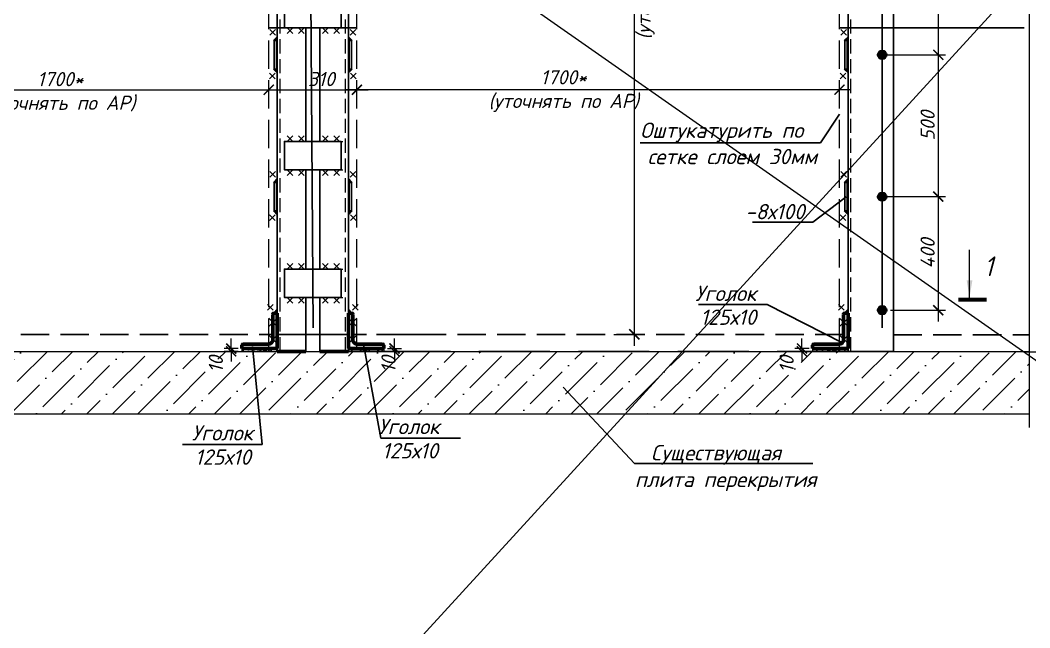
# Model space of a CAD drawing. Header units: millimetres. Extents: x 749182 to 2267578, y 70462 to 311449.
# Drawn here: x 2179313 to 2182869, y 155371 to 157512 of the extents above; entities that cross this region are included whole.
import ezdxf

# ---------------------------------------------------------------- set-up
doc = ezdxf.new("R2010")
doc.units = ezdxf.units.MM
for name, pattern in [('GOST2.303 4', [7, 5, -2, 0]), ('ГОСТ 2.303 4', [7, 5, -2, 0]), ('осеваяX2', [4, 2.5, -0.5, 0.5, -0.5])]:
    doc.linetypes.add(name, pattern=pattern)
doc.layers.get('Defpoints').update_dxf_attribs({"color": 255})
for name, color, linetype, lineweight in [('1Стены', 252, 'Continuous', 25), ('монолит', 176, 'Continuous', 50), ('Оси', 165, 'осеваяX2', 13), ('Размер', 7, 'Continuous', 13), ('Размеры КР', 164, 'Continuous', 9), ('сварка', 156, 'Continuous', 9), ('штрих', 8, 'Continuous', 5), ('штриховка кирпич', 42, 'Continuous', 5)]:
    doc.layers.add(name, color=color, linetype=linetype, lineweight=lineweight)
doc.layers.add('CS_UNPLOTTED', color=254, linetype='Continuous', plot=False)
doc.layers.add('металл', color=124, linetype='Continuous')
doc.layers.add('Текст', color=7, linetype='Continuous')
doc.styles.add('GOST 2.304_new', font='isocpeur.ttf', dxfattribs={"width": 0.9, "oblique": 15})
doc.styles.add('М2', font='isocpeui.ttf')
doc.dimstyles.new('SPDS', dxfattribs={"dimscale": 25, "dimtxt": 2.5, "dimasz": 1.77, "dimexe": 1.25, "dimexo": 0.625, "dimtad": 1, "dimdec": 0, "dimrnd": 0.001, "dimtxsty": 'GOST 2.304_new', "dimblk": 'ARCHTICK', "dimcen": 2.5, "dimdle": 2, "dimclrt": 256, "dimazin": 2, "dimtfac": 0.75, "dimtdec": 0, "dimtmove": 1, "dimatfit": 3, "dimfxl": 0, "dimtolj": 1, "dimlwd": 9, "dimlwe": 9, "dimarcsym": 0})
doc.dimstyles.new('SPDS 1_20', dxfattribs={"dimscale": 20, "dimtxt": 2.5, "dimasz": 1.77, "dimexe": 1.25, "dimexo": 0.625, "dimtad": 1, "dimdec": 0, "dimrnd": 0.001, "dimtxsty": 'М2', "dimblk": 'ARCHTICK', "dimcen": 2.5, "dimdle": 2, "dimclrt": 256, "dimadec": 0, "dimazin": 2, "dimtfac": 0.75, "dimtdec": 0, "dimtmove": 1, "dimatfit": 3, "dimfxl": 0, "dimtolj": 1, "dimlwd": 9, "dimlwe": 9, "dimarcsym": 0})

# ---------------------------------------------------------------- blocks, each defined once
blk = doc.blocks.new('свар')
at = {"layer": 'сварка', "color": 0, "linetype": 'Continuous', "ltscale": 10}
for p, q in [((10, 10), (-10, -10)), ((-10, 10), (10, -10))]:
    blk.add_line(p, q, dxfattribs=at)
blk = doc.blocks.new('_ArchTick')
at = {"color": 0, "linetype": 'ByBlock', "const_width": 0.15}
blk.add_lwpolyline([(-0.5, -0.5), (0.5, 0.5)], dxfattribs=at)
blk = doc.blocks.new('*D1074')
at = {"color": 0, "lineweight": 9, "ltscale": 20, "transparency": 16777216}
for p, q in [((2180055.8, 156355.3), (2180055.8, 156390.7)), ((2180080.7, 156355.3), (2180030.8, 156355.3)), ((2180080.7, 156345.3), (2180030.8, 156345.3)), ((2180055.8, 156355.3), (2180055.8, 156345.3)), ((2180055.8, 156345.3), (2180055.8, 156309.9))]:
    blk.add_line(p, q, dxfattribs=at)
at = {"layer": 'Defpoints', "color": 0, "lineweight": 20, "ltscale": 20, "transparency": 16777216}
for p in [(2180055.8, 156345.3), (2180093.2, 156355.3), (2180093.2, 156345.3)]:
    blk.add_point(p, dxfattribs=at)
at = {"color": 0, "lineweight": 9, "ltscale": 20, "transparency": 16777216, "xscale": 35.4, "yscale": 35.4, "zscale": 35.4}
for p, rotation in [((2180055.8, 156355.3), 270), ((2180055.8, 156345.3), 90)]:
    blk.add_blockref('_ArchTick', p, dxfattribs=dict(at, rotation=rotation))
at = {"ltscale": 20, "transparency": 16777216, "insert": (2180001.9, 156299.6), "char_height": 50, "attachment_point": 5, "rotation": 90, "style": 'М2'}
blk.add_mtext('\\A1;10', dxfattribs=at)
blk = doc.blocks.new('*D1255')
at = {"color": 0, "lineweight": 9, "ltscale": 20, "transparency": 16777216}
for p, q in [((2178488.3, 157232), (2178488.3, 157292.3)), ((2180188.2, 157216.2), (2180188.2, 157292.3)), ((2178448.3, 157267.3), (2180228.2, 157267.3))]:
    blk.add_line(p, q, dxfattribs=at)
at = {"layer": 'Defpoints', "color": 0, "lineweight": 20, "ltscale": 20, "transparency": 16777216}
for p in [(2180188.2, 157267.3), (2178488.3, 157219.5), (2180188.2, 157203.7)]:
    blk.add_point(p, dxfattribs=at)
at = {"color": 0, "lineweight": 9, "ltscale": 20, "transparency": 16777216, "xscale": 35.4, "yscale": 35.4, "zscale": 35.4, "rotation": 180}
blk.add_blockref('_ArchTick', (2178488.3, 157267.3), dxfattribs=at)
at = {"color": 0, "lineweight": 9, "ltscale": 20, "transparency": 16777216, "xscale": 35.4, "yscale": 35.4, "zscale": 35.4}
blk.add_blockref('_ArchTick', (2180188.2, 157267.3), dxfattribs=at)
at = {"ltscale": 20, "transparency": 16777216, "insert": (2179453.7, 157256.1), "char_height": 50, "width": 743.323, "attachment_point": 5, "style": 'М2'}
blk.add_mtext('\\A1;1700*\\P(уточнять по АР)', dxfattribs=at)
blk = doc.blocks.new('м16')
at = {"layer": 'металл', "lineweight": 30, "ltscale": 20}
for p, q in [((-11, 6.4), (0, 12.7)), ((-11, -6.4), (-11, 6.4)), ((0, 12.7), (11, 6.4)), ((11, 6.4), (11, -6.4)), ((0, -12.7), (-11, -6.4)), ((11, -6.4), (0, -12.7))]:
    blk.add_line(p, q, dxfattribs=at)
blk.add_circle((0, 0), 15, dxfattribs=at)
for radius, start, end in [(10.4, 0, 180), (10.4, 180, 0), (6.92, 0, 180), (6.92, 180, 0)]:
    blk.add_arc((0, 0), radius, start, end, dxfattribs=at)
at = {"layer": 'металл', "linetype": 'Continuous', "lineweight": 25, "ltscale": 20}
blk.add_arc((0, 0), 8, 255, 165, dxfattribs=at)
at = {"layer": 'Оси', "ltscale": 20}
for p, q in [((17, 0), (-17.3, 0)), ((0, 17.3), (0, -17.3))]:
    blk.add_line(p, q, dxfattribs=at)
blk = doc.blocks.new('*D1245')
at = {"color": 0, "lineweight": 9, "ltscale": 20, "transparency": 16777216}
for p, q in [((2182546.4, 157930.3), (2182546.4, 157350.3)), ((2182351.1, 157890.3), (2182571.4, 157890.3)), ((2182351.1, 157390.3), (2182571.4, 157390.3))]:
    blk.add_line(p, q, dxfattribs=at)
at = {"layer": 'Defpoints', "color": 0, "lineweight": 20, "ltscale": 20, "transparency": 16777216}
for p in [(2182338.6, 157890.3), (2182338.6, 157390.3), (2182546.4, 157390.3)]:
    blk.add_point(p, dxfattribs=at)
at = {"color": 0, "lineweight": 9, "ltscale": 20, "transparency": 16777216, "xscale": 35.4, "yscale": 35.4, "zscale": 35.4}
for p, rotation in [((2182546.4, 157890.3), 90), ((2182546.4, 157390.3), 270)]:
    blk.add_blockref('_ArchTick', p, dxfattribs=dict(at, rotation=rotation))
at = {"ltscale": 20, "transparency": 16777216, "insert": (2182508.9, 157640.3), "char_height": 50, "attachment_point": 5, "rotation": 90, "style": 'М2'}
blk.add_mtext('\\A1;500', dxfattribs=at)
blk = doc.blocks.new('*D1246')
at = {"color": 0, "lineweight": 9, "ltscale": 20, "transparency": 16777216}
for p, q in [((2182546.4, 157430.3), (2182546.4, 156850.5)), ((2182351.1, 157390.3), (2182571.4, 157390.3)), ((2182351.1, 156890.5), (2182571.4, 156890.5))]:
    blk.add_line(p, q, dxfattribs=at)
at = {"layer": 'Defpoints', "color": 0, "lineweight": 20, "ltscale": 20, "transparency": 16777216}
for p in [(2182338.6, 157390.3), (2182338.6, 156890.5), (2182546.4, 156890.5)]:
    blk.add_point(p, dxfattribs=at)
at = {"color": 0, "lineweight": 9, "ltscale": 20, "transparency": 16777216, "xscale": 35.4, "yscale": 35.4, "zscale": 35.4}
for p, rotation in [((2182546.4, 157390.3), 90), ((2182546.4, 156890.5), 270)]:
    blk.add_blockref('_ArchTick', p, dxfattribs=dict(at, rotation=rotation))
at = {"ltscale": 20, "transparency": 16777216, "insert": (2182508.9, 157140.4), "char_height": 50, "attachment_point": 5, "rotation": 90, "style": 'М2'}
blk.add_mtext('\\A1;500', dxfattribs=at)
blk = doc.blocks.new('*D1248')
at = {"color": 0, "lineweight": 9, "ltscale": 20, "transparency": 16777216}
for p, q in [((2182066.2, 156355.3), (2182066.2, 156390.7)), ((2182091.1, 156355.3), (2182041.2, 156355.3)), ((2182091.1, 156345.3), (2182041.2, 156345.3)), ((2182066.2, 156355.3), (2182066.2, 156345.3)), ((2182066.2, 156345.3), (2182066.2, 156309.9))]:
    blk.add_line(p, q, dxfattribs=at)
at = {"layer": 'Defpoints', "color": 0, "lineweight": 20, "ltscale": 20, "transparency": 16777216}
for p in [(2182066.2, 156345.3), (2182103.6, 156355.3), (2182103.6, 156345.3)]:
    blk.add_point(p, dxfattribs=at)
at = {"color": 0, "lineweight": 9, "ltscale": 20, "transparency": 16777216, "xscale": 35.4, "yscale": 35.4, "zscale": 35.4}
for p, rotation in [((2182066.2, 156355.3), 270), ((2182066.2, 156345.3), 90)]:
    blk.add_blockref('_ArchTick', p, dxfattribs=dict(at, rotation=rotation))
at = {"ltscale": 20, "transparency": 16777216, "insert": (2182012.3, 156299.6), "char_height": 50, "attachment_point": 5, "rotation": 90, "style": 'М2'}
blk.add_mtext('\\A1;10', dxfattribs=at)
blk = doc.blocks.new('*D1249')
at = {"color": 0, "lineweight": 9, "ltscale": 20, "transparency": 16777216}
for p, q in [((2182546.4, 156930.5), (2182546.4, 156450.3)), ((2182473.8, 156890.5), (2182571.4, 156890.5)), ((2182378.4, 156490.3), (2182571.4, 156490.3))]:
    blk.add_line(p, q, dxfattribs=at)
at = {"layer": 'Defpoints', "color": 0, "lineweight": 20, "ltscale": 20, "transparency": 16777216}
for p in [(2182461.3, 156890.5), (2182365.9, 156490.3), (2182546.4, 156490.3)]:
    blk.add_point(p, dxfattribs=at)
at = {"color": 0, "lineweight": 9, "ltscale": 20, "transparency": 16777216, "xscale": 35.4, "yscale": 35.4, "zscale": 35.4}
for p, rotation in [((2182546.4, 156890.5), 90), ((2182546.4, 156490.3), 270)]:
    blk.add_blockref('_ArchTick', p, dxfattribs=dict(at, rotation=rotation))
at = {"ltscale": 20, "transparency": 16777216, "insert": (2182508.9, 156690.4), "char_height": 50, "attachment_point": 5, "rotation": 90, "style": 'М2'}
blk.add_mtext('\\A1;400', dxfattribs=at)
blk = doc.blocks.new('*D1250')
at = {"color": 0, "lineweight": 9, "ltscale": 20, "transparency": 16777216}
for p, q in [((2180631, 156355.3), (2180631, 156390.7)), ((2180606.1, 156355.3), (2180656, 156355.3)), ((2180606.1, 156345.3), (2180656, 156345.3)), ((2180631, 156355.3), (2180631, 156345.3)), ((2180631, 156345.3), (2180631, 156309.9))]:
    blk.add_line(p, q, dxfattribs=at)
at = {"layer": 'Defpoints', "color": 0, "lineweight": 20, "ltscale": 20, "transparency": 16777216}
for p in [(2180593.6, 156355.3), (2180593.6, 156345.3), (2180631, 156345.3)]:
    blk.add_point(p, dxfattribs=at)
at = {"color": 0, "lineweight": 9, "ltscale": 20, "transparency": 16777216, "xscale": 35.4, "yscale": 35.4, "zscale": 35.4}
for p, rotation in [((2180631, 156355.3), 270), ((2180631, 156345.3), 90)]:
    blk.add_blockref('_ArchTick', p, dxfattribs=dict(at, rotation=rotation))
at = {"ltscale": 20, "transparency": 16777216, "insert": (2180609.9, 156299.6), "char_height": 50, "attachment_point": 5, "rotation": 90, "style": 'М2'}
blk.add_mtext('\\A1;10', dxfattribs=at)
blk = doc.blocks.new('*D1253')
at = {"color": 0, "lineweight": 9, "ltscale": 20, "transparency": 16777216}
for p, q in [((2180498.6, 157221.9), (2180498.6, 157292.3)), ((2182198.6, 157222.7), (2182198.6, 157292.3)), ((2182238.6, 157267.3), (2180458.6, 157267.3))]:
    blk.add_line(p, q, dxfattribs=at)
at = {"layer": 'Defpoints', "color": 0, "lineweight": 20, "ltscale": 20, "transparency": 16777216}
for p in [(2180498.6, 157267.3), (2180498.6, 157209.4), (2182198.6, 157210.2)]:
    blk.add_point(p, dxfattribs=at)
at = {"color": 0, "lineweight": 9, "ltscale": 20, "transparency": 16777216, "xscale": 35.4, "yscale": 35.4, "zscale": 35.4, "rotation": 180}
blk.add_blockref('_ArchTick', (2180498.6, 157267.3), dxfattribs=at)
at = {"color": 0, "lineweight": 9, "ltscale": 20, "transparency": 16777216, "xscale": 35.4, "yscale": 35.4, "zscale": 35.4}
blk.add_blockref('_ArchTick', (2182198.6, 157267.3), dxfattribs=at)
at = {"ltscale": 20, "transparency": 16777216, "insert": (2181226.8, 157262.7), "char_height": 50, "width": 620.047, "attachment_point": 5, "style": 'М2'}
blk.add_mtext('\\A1;1700*\\P(уточнять по АР)', dxfattribs=at)
blk = doc.blocks.new('*D1254')
at = {"layer": 'Defpoints', "color": 0, "lineweight": 20, "ltscale": 20, "transparency": 16777216}
for p in [(2181322, 158705.3), (2181475.9, 158705.3), (2181390.8, 156405.3)]:
    blk.add_point(p, dxfattribs=at)
at = {"layer": 'Размер', "color": 0, "lineweight": 9, "ltscale": 20, "transparency": 16777216}
for p, q in [((2181475.9, 156365.3), (2181475.9, 158745.3)), ((2181334.5, 158705.3), (2181500.9, 158705.3)), ((2181403.3, 156405.3), (2181500.9, 156405.3))]:
    blk.add_line(p, q, dxfattribs=at)
at = {"layer": 'Размер', "color": 0, "lineweight": 9, "ltscale": 20, "transparency": 16777216, "xscale": 35.4, "yscale": 35.4, "zscale": 35.4}
for p, rotation in [((2181475.9, 158705.3), 90), ((2181475.9, 156405.3), 270)]:
    blk.add_blockref('_ArchTick', p, dxfattribs=dict(at, rotation=rotation))
at = {"layer": 'Размер', "ltscale": 20, "transparency": 16777216, "insert": (2181473.5, 157708.9), "char_height": 50, "width": 670.583, "attachment_point": 5, "rotation": 90, "style": 'М2'}
blk.add_mtext('\\A1;{\\C1;2200 }\\P(уточнять по АР)', dxfattribs=at)
blk = doc.blocks.new('*D1259')
at = {"color": 0, "lineweight": 9, "ltscale": 20, "transparency": 16777216}
for p, q in [((2180188.2, 157236.7), (2180188.2, 157292.3)), ((2180498.6, 157221.9), (2180498.6, 157292.3)), ((2180148.2, 157267.3), (2180538.6, 157267.3))]:
    blk.add_line(p, q, dxfattribs=at)
at = {"layer": 'Defpoints', "color": 0, "lineweight": 20, "ltscale": 20, "transparency": 16777216}
for p in [(2180498.6, 157267.3), (2180188.2, 157224.2), (2180498.6, 157209.4)]:
    blk.add_point(p, dxfattribs=at)
at = {"color": 0, "lineweight": 9, "ltscale": 20, "transparency": 16777216, "xscale": 35.4, "yscale": 35.4, "zscale": 35.4, "rotation": 180}
blk.add_blockref('_ArchTick', (2180188.2, 157267.3), dxfattribs=at)
at = {"color": 0, "lineweight": 9, "ltscale": 20, "transparency": 16777216, "xscale": 35.4, "yscale": 35.4, "zscale": 35.4}
blk.add_blockref('_ArchTick', (2180498.6, 157267.3), dxfattribs=at)
at = {"ltscale": 20, "transparency": 16777216, "insert": (2180373.4, 157304.8), "char_height": 50, "attachment_point": 5, "style": 'М2'}
blk.add_mtext('\\A1;310', dxfattribs=at)
blk = doc.blocks.new('*U806')
at = {"color": 0, "linetype": 'Continuous', "lineweight": -2, "ltscale": 100}
for p, q in [((0, 0), (-8.07, 0.45)), ((-4.99, 0.28), (-7.1, -1.61)), ((-6.99, 0.39), (-5.1, -1.72)), ((-1, 0.06), (-3.11, -1.83)), ((-3, 0.17), (-1.11, -1.94))]:
    blk.add_line(p, q, dxfattribs=at)

msp = doc.modelspace()

# ---------------------------------------------------------------- hatches: boundary and pattern name
at = {"layer": 'Размер', "ltscale": 20}
h = msp.add_hatch(dxfattribs=at)
h.set_pattern_fill('AR-SAND', color=256, scale=0.3)
h.set_pattern_definition([(37.5, (1403740.154, 509107.535), (-0.48000939, 14.68239712), [0, -11.5824, 0, -12.954, 0, -12.3825]), (7.5, (1403740.154, 509107.535), (13.4856985, 21.504753), [0, -6.2484, 0, -10.4394, 0, -4.0005]), (327.5, (1403730.781, 509107.535), (23.7297711, 0.04311554), [0, -3.81, 0, -13.716, 0, -17.907]), (317.5, (1403730.781, 509107.535), (22.90669357, 6.6878797), [0, -1.905, 0, -8.9916, 0, -10.287])])
h.paths.add_polyline_path([(2180093.1843, 156355.2816), (2180188.1843, 156355.2816), (2180188.1843, 156345.2816), (2180093.1843, 156345.2816)])
h.paths.add_polyline_path([(2180188.1843, 156355.2816), (2180218.1843, 156355.2816), (2180218.1843, 156345.2816), (2180188.1843, 156345.2816)])
h = msp.add_hatch(dxfattribs=at)
h.set_pattern_fill('AR-SAND', color=256, scale=0.3)
h.set_pattern_definition([(37.5, (1403640.617, 509107.535), (-0.48000939, 14.68239712), [0, -11.5824, 0, -12.954, 0, -12.3825]), (7.5, (1403640.617, 509107.535), (13.4856985, 21.504753), [0, -6.2484, 0, -10.4394, 0, -4.0005]), (327.5, (1403631.244, 509107.535), (23.7297711, 0.04311554), [0, -3.81, 0, -13.716, 0, -17.907]), (317.5, (1403631.244, 509107.535), (22.90669357, 6.6878797), [0, -1.905, 0, -8.9916, 0, -10.287])])
h.paths.add_polyline_path([(2180593.6279, 156355.2816), (2180498.6279, 156355.2816), (2180498.6279, 156345.2816), (2180593.6279, 156345.2816)])
h.paths.add_polyline_path([(2180498.6279, 156355.2816), (2180468.6279, 156355.2816), (2180468.6279, 156345.2816), (2180498.6279, 156345.2816)])
h = msp.add_hatch(dxfattribs=at)
h.set_pattern_fill('AR-SAND', color=256, scale=0.3)
h.set_pattern_definition([(37.5, (1404540.617, 509107.535), (-0.48000939, 14.68239712), [0, -11.5824, 0, -12.954, 0, -12.3825]), (7.5, (1404540.617, 509107.535), (13.4856985, 21.504753), [0, -6.2484, 0, -10.4394, 0, -4.0005]), (327.5, (1404531.244, 509107.535), (23.7297711, 0.04311554), [0, -3.81, 0, -13.716, 0, -17.907]), (317.5, (1404531.244, 509107.535), (22.90669357, 6.6878797), [0, -1.905, 0, -8.9916, 0, -10.287])])
h.paths.add_polyline_path([(2182103.6575, 156355.2816), (2182198.6575, 156355.2816), (2182198.6575, 156345.2816), (2182103.6575, 156345.2816)])
h.paths.add_polyline_path([(2182198.6575, 156355.2816), (2182228.6575, 156355.2816), (2182228.6575, 156345.2816), (2182198.6575, 156345.2816)])
at = {"layer": 'сварка', "linetype": 'Continuous', "ltscale": 5}
for points in [[(2180218.1744, 157440.3794), (2180218.1744, 157454.0228), (2180204.531, 157440.3794)], [(2180218.1744, 157440.3794), (2180218.1744, 157454.0228), (2180204.531, 157440.3794)], [(2180468.6378, 157440.3794), (2180468.6378, 157454.0228), (2180482.2812, 157440.3794)], [(2180468.6378, 157440.3794), (2180468.6378, 157454.0228), (2180482.2812, 157440.3794)], [(2182228.6476, 157440.3794), (2182228.6476, 157454.0228), (2182215.0042, 157440.3794)], [(2180218.1744, 157340.1838), (2180218.1744, 157326.5404), (2180204.531, 157340.1838)], [(2180468.6378, 157340.1838), (2180468.6378, 157326.5404), (2180482.2812, 157340.1838)], [(2182228.6476, 157340.1838), (2182228.6476, 157326.5404), (2182215.0042, 157340.1838)], [(2180218.1744, 156940.3794), (2180218.1744, 156954.0228), (2180204.531, 156940.3794)], [(2180468.6378, 156940.3794), (2180468.6378, 156954.0228), (2180482.2812, 156940.3794)], [(2182228.6476, 156940.3794), (2182228.6476, 156954.0228), (2182215.0042, 156940.3794)], [(2180218.1744, 156840.1838), (2180218.1744, 156826.5404), (2180204.531, 156840.1838)], [(2180468.6378, 156840.1838), (2180468.6378, 156826.5404), (2180482.2812, 156840.1838)], [(2182228.6476, 156840.1838), (2182228.6476, 156826.5404), (2182215.0042, 156840.1838)], [(2180218.1744, 156480.2816), (2180218.1744, 156493.925), (2180204.531, 156480.2816)], [(2180468.6378, 156480.2816), (2180468.6378, 156493.925), (2180482.2812, 156480.2816)], [(2182228.6476, 156480.2816), (2182228.6476, 156493.925), (2182215.0042, 156480.2816)]]:
    msp.add_hatch(color=0, dxfattribs=at).paths.add_polyline_path(points, flags=0)
at = {"layer": 'штрих', "ltscale": 15}
h = msp.add_hatch(dxfattribs=at)
h.set_pattern_fill('ANSI36', color=256, scale=20)
h.set_pattern_definition([(45, (-39664661.56, -1362333.524), (33.67596045, 123.47852166), [158.75, -31.75, 0, -31.75])])
h.paths.add_polyline_path([(2177610.7501, 156345.2816), (2177610.7501, 156125.2816), (2182867.0737, 156125.2816), (2182867.0737, 156345.2816)])

# ---------------------------------------------------------------- linework, layer by layer
at = {"ltscale": 100}
for p, q in [((2182131.7436, 157080.1824), (2182198.6476, 157180.6979)), ((2182131.7436, 157080.1824), (2181496.4016, 157080.1824)), ((2182104.128, 156800.1614), (2182221.6186, 156890.2817)), ((2182104.128, 156800.1614), (2181891.7127, 156800.1614)), ((2181701.3549, 156510.6545), (2181943.5975, 156510.6545)), ((2181943.5975, 156510.6545), (2182208.5471, 156375.3821)), ((2180164.63, 156017.62), (2180131.469, 156362.7423)), ((2180582.9342, 156039.921), (2180523.4874, 156364.3921)), ((2181476.6609, 155950.3249), (2181225.4966, 156219.7376)), ((2179883.7494, 156017.62), (2180164.63, 156017.62)), ((2180863.8149, 156039.921), (2180582.9342, 156039.921)), ((2182104.1649, 155950.3249), (2181476.6609, 155950.3249))]:
    msp.add_line(p, q, dxfattribs=at)
at = {"layer": '1Стены', "color": 0, "linetype": 'ГОСТ 2.303 4', "lineweight": 13, "ltscale": 10}
for p, q in [((2180228.1744, 156345.2816), (2180228.1744, 158735.2816)), ((2180458.6378, 156345.2816), (2180458.6378, 158735.2816)), ((2182238.6476, 156345.2816), (2182238.6476, 158735.2816))]:
    msp.add_line(p, q, dxfattribs=at)
at = {"layer": '1Стены', "color": 0, "linetype": 'ГОСТ 2.303 4', "lineweight": 13, "ltscale": 20}
for p, q in [((2180188.1744, 156361.2816), (2180188.1744, 158705.2816)), ((2180498.6378, 156361.2816), (2180498.6378, 158705.2816)), ((2180498.6378, 156361.2816), (2180498.6378, 158705.2816)), ((2182198.6476, 156361.2816), (2182198.6476, 158705.2816))]:
    msp.add_line(p, q, dxfattribs=at)
at = {"layer": '1Стены', "color": 0, "linetype": 'GOST2.303 4', "ltscale": 20}
for p, q in [((2178474.3378, 156403.2765), (2180202.1744, 156405.2816)), ((2182212.6476, 156405.2816), (2180484.6378, 156405.2816)), ((2182388.6476, 156403.2765), (2182867.0737, 156403.2765))]:
    msp.add_line(p, q, dxfattribs=at)
at = {"layer": '1Стены', "color": 0, "linetype": 'GOST2.303 4', "ltscale": 50}
for p, q in [((2180218.1744, 156405.2816), (2180738.6912, 156405.2816)), ((2183189.8266, 156403.2765), (2182851.3394, 156403.2765))]:
    msp.add_line(p, q, dxfattribs=at)
at = {"layer": '1Стены', "color": 0, "linetype": 'ГОСТ 2.303 4', "lineweight": 13, "ltscale": 50}
for p, q in [((2178458.3378, 156343.2765), (2180218.1646, 156345.2816)), ((2182228.6476, 156345.2816), (2180468.6476, 156345.2816))]:
    msp.add_line(p, q, dxfattribs=at)
at = {"layer": 'CS_UNPLOTTED', "ltscale": 20}
for p, q in [((2180325.6032, 159253.4206), (2180344.8119, 156428.5452)), ((2182348.6476, 159253.4206), (2182348.6476, 156428.5452))]:
    msp.add_line(p, q, dxfattribs=at)
at = {"layer": 'CS_UNPLOTTED', "ltscale": 100}
for p, q in [((2180188.1744, 157485.2816), (2180498.6378, 157485.2816)), ((2180498.6378, 157485.2816), (2180188.1744, 157485.2816)), ((2182848.7011, 157485.2816), (2182198.6476, 157485.2816))]:
    msp.add_line(p, q, dxfattribs=at)
at = {"layer": 'металл', "color": 0, "ltscale": 20}
for p, q in [((2180218.1744, 156345.2816), (2180218.1744, 158735.2816)), ((2180468.6378, 156345.2816), (2180468.6378, 158735.2816)), ((2182228.6476, 156345.2816), (2182228.6476, 158735.2816)), ((2182388.6476, 156345.2816), (2182388.6476, 158735.2834)), ((2180318.6378, 157085.2816), (2180318.6378, 157485.2816)), ((2180367.8465, 157085.2816), (2180367.8465, 157485.2816)), ((2180318.6378, 156635.2816), (2180318.6378, 156985.2816)), ((2180367.8465, 156635.2816), (2180367.8465, 156985.2816)), ((2180318.6378, 156345.2816), (2180318.6378, 156535.2816)), ((2180367.8465, 156345.2816), (2180367.8465, 156535.2816)), ((2182228.6575, 156345.2816), (2182388.6476, 156345.2816))]:
    msp.add_line(p, q, dxfattribs=at)
at = {"layer": 'металл', "color": 0, "linetype": 'Continuous', "lineweight": 60, "ltscale": 20}
for p, q in [((2180202.1744, 156385.2816), (2180202.1744, 156475.6816)), ((2180206.7744, 156480.2816), (2180218.1744, 156480.2816)), ((2180218.1744, 156480.2816), (2180218.1744, 156355.2816)), ((2180468.6378, 156480.2816), (2180468.6378, 156355.2816)), ((2180480.0378, 156480.2816), (2180468.6378, 156480.2816)), ((2180484.6378, 156385.2816), (2180484.6378, 156475.6816)), ((2180093.1744, 156366.6816), (2180093.1744, 156355.2816)), ((2180097.7744, 156371.2816), (2180188.1744, 156371.2816)), ((2180589.0378, 156371.2816), (2180498.6378, 156371.2816)), ((2180593.6378, 156366.6816), (2180593.6378, 156355.2816)), ((2180318.6378, 156345.2816), (2180218.1843, 156345.2816)), ((2180367.8465, 156345.2816), (2180468.6279, 156345.2816))]:
    msp.add_line(p, q, dxfattribs=at)
at = {"layer": 'металл', "color": 0, "linetype": 'Continuous', "lineweight": 60, "ltscale": 20, "extrusion": (0, 0, -1)}
for p, q in [((2182212.6476, 156385.2816), (2182212.6476, 156475.6816)), ((2182217.2476, 156480.2816), (2182228.6476, 156480.2816)), ((2182228.6476, 156480.2816), (2182228.6476, 156355.2816)), ((2182103.6476, 156355.2816), (2182103.6476, 156366.6816)), ((2182108.2476, 156371.2816), (2182198.6476, 156371.2816)), ((2180218.1744, 156355.2816), (2180093.1744, 156355.2816)), ((2180468.6378, 156355.2816), (2180593.6378, 156355.2816)), ((2182228.6476, 156355.2816), (2182103.6476, 156355.2816))]:
    msp.add_line(p, q, dxfattribs=at)
at = {"layer": 'металл', "color": 0, "ltscale": 20}
for points in [[(2180443.6378, 157585.2816), (2180243.1744, 157585.2816), (2180243.1744, 157485.2816), (2180443.6378, 157485.2816)], [(2180215.1654, 157440.2816), (2180207.1654, 157440.2816), (2180207.1654, 157340.2816), (2180215.1654, 157340.2816)], [(2180471.6469, 157440.2816), (2180479.6469, 157440.2816), (2180479.6469, 157340.2816), (2180471.6469, 157340.2816)], [(2182225.6386, 157440.2816), (2182217.6386, 157440.2816), (2182217.6386, 157340.2816), (2182225.6386, 157340.2816)], [(2180443.6378, 157085.2816), (2180243.1744, 157085.2816), (2180243.1744, 156985.2816), (2180443.6378, 156985.2816)], [(2180215.1654, 156940.2816), (2180207.1654, 156940.2816), (2180207.1654, 156840.2816), (2180215.1654, 156840.2816)], [(2180471.6469, 156940.2816), (2180479.6469, 156940.2816), (2180479.6469, 156840.2816), (2180471.6469, 156840.2816)], [(2182225.6386, 156940.2816), (2182217.6386, 156940.2816), (2182217.6386, 156840.2816), (2182225.6386, 156840.2816)], [(2180443.6378, 156635.2816), (2180243.1744, 156635.2816), (2180243.1744, 156535.2816), (2180443.6378, 156535.2816)]]:
    msp.add_lwpolyline(points, close=True, dxfattribs=at)
at = {"layer": 'металл', "color": 0, "linetype": 'Continuous', "lineweight": 60, "ltscale": 20}
for centre, radius, start, end in [((2180206.7744, 156475.6816), 4.6, 90, 180), ((2180480.0378, 156475.6816), 4.6, 0, 90), ((2180097.7744, 156366.6816), 4.6, 90, 180), ((2180188.1744, 156385.2816), 14, 270, 0), ((2180498.6378, 156385.2816), 14, 180, 270), ((2180589.0378, 156366.6816), 4.6, 0, 90)]:
    msp.add_arc(centre, radius, start, end, dxfattribs=at)
at = {"layer": 'металл', "color": 0, "linetype": 'Continuous', "lineweight": 60, "ltscale": 20, "extrusion": (0, 0, -1)}
for centre, radius, start, end in [((-2182217.2476, 156475.6816), 4.6, 0, 90), ((-2182108.2476, 156366.6816), 4.6, 0, 90), ((-2182198.6476, 156385.2816), 14, 180, 270)]:
    msp.add_arc(centre, radius, start, end, dxfattribs=at)
at = {"layer": 'монолит', "color": 0, "lineweight": 25, "ltscale": 100}
for p, q in [((2177610.7501, 156343.2765), (2182867.0737, 156345.2816)), ((2177610.7501, 156123.2765), (2182867.0737, 156125.2816))]:
    msp.add_line(p, q, dxfattribs=at)
at = {"layer": 'Размер', "linetype": 'Continuous', "ltscale": 20}
for p, q in [((2182656.4901, 156535.0286), (2182656.4901, 156703.2707)), ((2182851.3394, 156343.2765), (2183501.7921, 156343.2765))]:
    msp.add_line(p, q, dxfattribs=at)
at = {"layer": 'Размер', "color": 0, "linetype": 'Continuous', "ltscale": 20, "const_width": 14}
msp.add_lwpolyline([(2182716.4901, 156528.0286), (2182616.4901, 156528.0286)], dxfattribs=at)
at = {"layer": 'Размер', "color": 0, "ltscale": 20}
for points in [[(2180218.1843, 156355.2816), (2180093.1843, 156355.2816), (2180093.1843, 156345.2816), (2180218.1843, 156345.2816)], [(2180468.6279, 156355.2816), (2180593.6279, 156355.2816), (2180593.6279, 156345.2816), (2180468.6279, 156345.2816)], [(2182228.6575, 156355.2816), (2182103.6575, 156355.2816), (2182103.6575, 156345.2816), (2182228.6575, 156345.2816)]]:
    msp.add_lwpolyline(points, close=True, dxfattribs=at)
at = {"layer": 'Размер', "linetype": 'Continuous', "ltscale": 20}
msp.add_solid([(2182656.4901, 156535.0286), (2182666.5457, 156595.1186), (2182646.4345, 156595.1186)], dxfattribs=at)
at = {"layer": 'Размеры КР', "lineweight": 20}
for p, q in [((2238429.8283, 218459.6942), (2147303.4715, 118781.5567)), ((2175018.3547, 161827.0296), (2197431.2343, 146130.4132))]:
    msp.add_line(p, q, dxfattribs=at)
at = {"layer": 'сварка', "color": 0, "linetype": 'Continuous', "ltscale": 5}
for p, q in [((2180218.1744, 157454.0228), (2180204.531, 157440.3794)), ((2180218.1744, 157454.0228), (2180204.531, 157440.3794)), ((2180204.531, 157440.3794), (2180218.1744, 157440.3794)), ((2180204.531, 157440.3794), (2180218.1744, 157440.3794)), ((2180218.1744, 157440.3794), (2180218.1744, 157454.0228)), ((2180218.1744, 157440.3794), (2180218.1744, 157454.0228)), ((2180468.6378, 157440.3794), (2180468.6378, 157454.0228)), ((2180468.6378, 157454.0228), (2180482.2812, 157440.3794)), ((2180468.6378, 157440.3794), (2180468.6378, 157454.0228)), ((2180468.6378, 157454.0228), (2180482.2812, 157440.3794)), ((2180482.2812, 157440.3794), (2180468.6378, 157440.3794)), ((2180482.2812, 157440.3794), (2180468.6378, 157440.3794)), ((2182228.6476, 157454.0228), (2182215.0042, 157440.3794)), ((2182215.0042, 157440.3794), (2182228.6476, 157440.3794)), ((2182228.6476, 157440.3794), (2182228.6476, 157454.0228)), ((2180218.1744, 157326.5404), (2180204.531, 157340.1838)), ((2180204.531, 157340.1838), (2180218.1744, 157340.1838)), ((2180218.1744, 157340.1838), (2180218.1744, 157326.5404)), ((2180468.6378, 157340.1838), (2180468.6378, 157326.5404)), ((2180468.6378, 157326.5404), (2180482.2812, 157340.1838)), ((2180482.2812, 157340.1838), (2180468.6378, 157340.1838)), ((2182228.6476, 157326.5404), (2182215.0042, 157340.1838)), ((2182215.0042, 157340.1838), (2182228.6476, 157340.1838)), ((2182228.6476, 157340.1838), (2182228.6476, 157326.5404)), ((2180218.1744, 156954.0228), (2180204.531, 156940.3794)), ((2180204.531, 156940.3794), (2180218.1744, 156940.3794)), ((2180218.1744, 156940.3794), (2180218.1744, 156954.0228)), ((2180468.6378, 156940.3794), (2180468.6378, 156954.0228)), ((2180468.6378, 156954.0228), (2180482.2812, 156940.3794)), ((2180482.2812, 156940.3794), (2180468.6378, 156940.3794)), ((2182228.6476, 156954.0228), (2182215.0042, 156940.3794)), ((2182215.0042, 156940.3794), (2182228.6476, 156940.3794)), ((2182228.6476, 156940.3794), (2182228.6476, 156954.0228)), ((2180218.1744, 156826.5404), (2180204.531, 156840.1838)), ((2180204.531, 156840.1838), (2180218.1744, 156840.1838)), ((2180218.1744, 156840.1838), (2180218.1744, 156826.5404)), ((2180468.6378, 156840.1838), (2180468.6378, 156826.5404)), ((2180468.6378, 156826.5404), (2180482.2812, 156840.1838)), ((2180482.2812, 156840.1838), (2180468.6378, 156840.1838)), ((2182228.6476, 156826.5404), (2182215.0042, 156840.1838)), ((2182215.0042, 156840.1838), (2182228.6476, 156840.1838)), ((2182228.6476, 156840.1838), (2182228.6476, 156826.5404)), ((2180218.1744, 156493.925), (2180204.531, 156480.2816)), ((2180204.531, 156480.2816), (2180218.1744, 156480.2816)), ((2180218.1744, 156480.2816), (2180218.1744, 156493.925)), ((2180468.6378, 156480.2816), (2180468.6378, 156493.925)), ((2180468.6378, 156493.925), (2180482.2812, 156480.2816)), ((2180482.2812, 156480.2816), (2180468.6378, 156480.2816)), ((2182228.6476, 156493.925), (2182215.0042, 156480.2816)), ((2182215.0042, 156480.2816), (2182228.6476, 156480.2816)), ((2182228.6476, 156480.2816), (2182228.6476, 156493.925))]:
    msp.add_line(p, q, dxfattribs=at)
at = {"layer": 'сварка', "color": 0, "linetype": 'Continuous', "ltscale": 15}
for p, q in [((2180218.1843, 156480.2816), (2180218.1843, 156355.2816)), ((2180468.6279, 156480.2816), (2180468.6279, 156355.2816)), ((2182228.6575, 156480.2816), (2182228.6575, 156355.2816)), ((2180218.1843, 156462.7816), (2180188.1843, 156432.7816)), ((2180218.1843, 156432.7816), (2180188.1843, 156462.7816)), ((2180468.6279, 156462.7816), (2180498.6279, 156432.7816)), ((2180468.6279, 156432.7816), (2180498.6279, 156462.7816)), ((2182228.6575, 156462.7816), (2182198.6575, 156432.7816)), ((2182228.6575, 156432.7816), (2182198.6575, 156462.7816)), ((2180218.1843, 156402.7816), (2180188.1843, 156372.7816)), ((2180218.1843, 156372.7816), (2180188.1843, 156402.7816)), ((2180468.6279, 156402.7816), (2180498.6279, 156372.7816)), ((2180468.6279, 156372.7816), (2180498.6279, 156402.7816)), ((2182228.6575, 156402.7816), (2182198.6575, 156372.7816)), ((2182228.6575, 156372.7816), (2182198.6575, 156402.7816))]:
    msp.add_line(p, q, dxfattribs=at)
at = {"layer": 'штриховка кирпич', "color": 0, "linetype": 'Continuous', "ltscale": 15}
msp.add_lwpolyline([(2182867.0737, 159683.8025), (2182867.0737, 158084.0567), (2182923.3237, 158070.9317), (2182811.8922, 158044.6817), (2182867.0737, 158031.5567), (2182867.0737, 156077.2175)], dxfattribs=at)

# ---------------------------------------------------------------- block references
at = {"layer": 'Размер', "color": 0, "rotation": 270.0000000023722}
for p in [(2180202.4191, 157469.012), (2180202.4191, 157469.012), (2182212.8923, 157469.012), (2180200.4154, 157316.1379), (2182210.8886, 157316.1379), (2180202.4191, 156969.012), (2182212.8923, 156969.012), (2180200.4154, 156816.1379), (2182210.8886, 156816.1379), (2180194.0001, 156500.4952), (2182204.4733, 156500.4952)]:
    msp.add_blockref('свар', p, dxfattribs=at)
at = {"layer": 'Размер', "color": 0, "xscale": -1, "rotation": 89.99999999762788}
for p in [(2180484.3932, 157469.012), (2180484.3932, 157469.012), (2180486.3968, 157316.1379), (2180484.3932, 156969.012), (2180486.3968, 156816.1379), (2180492.8121, 156500.4952)]:
    msp.add_blockref('свар', p, dxfattribs=at)
at = {"layer": 'Размер', "rotation": 270.0000000001111}
for p in [(2182348.6476, 157390.2816), (2182348.6476, 156890.2816), (2182348.6476, 156490.2816)]:
    msp.add_blockref('м16', p, dxfattribs=at)
at = {"layer": 'сварка', "linetype": 'Continuous', "ltscale": 15, "yscale": 10, "zscale": 10}
for p, xscale, rotation in [((2180243.1744, 157485.2816), -10, 356.8182644325913), ((2180367.8465, 157485.2816), -10, 356.8182644325913), ((2180243.1744, 157085.2816), 10, 183.1817355674087), ((2180367.8465, 157085.2816), 10, 183.1817355674087), ((2180243.1744, 156985.2816), -10, 356.8182644325913), ((2180367.8465, 156985.2816), -10, 356.8182644325913), ((2180243.1744, 156635.2816), 10, 183.1817355674087), ((2180367.8465, 156635.2816), 10, 183.1817355674087), ((2180243.1744, 156535.2816), -10, 356.8182644325913), ((2180367.8465, 156535.2816), -10, 356.8182644325913)]:
    msp.add_blockref('*U806', p, dxfattribs=dict(at, xscale=xscale, rotation=rotation))

# ---------------------------------------------------------------- texts
at = {"layer": 'Размер', "linetype": 'Continuous', "ltscale": 20, "style": 'GOST 2.304_new', "oblique": 15, "width": 0.9}
msp.add_text('1', height=70, dxfattribs=at).set_placement((2182707.5567, 156610.152))
at = {"layer": 'Текст', "ltscale": 20, "style": 'М2'}
for s, p in [('Оштукатурить по', (2181496.3527, 157097.5024)), ('сетке слоем 30мм', (2181522.5148, 157004.8636)), ('-8х100', (2181866.6916, 156810.7312)), ('Уголок', (2181690.2995, 156522.8883)), ('125х10', (2181708.1743, 156438.7483)), ('Уголок', (2179917.2248, 156031.2288)), ('Уголок', (2180574.1259, 156053.5298)), ('125х10', (2180587.0622, 155968.0374)), ('Существующая', (2181534.1326, 155961.3481)), ('125х10', (2179927.9339, 155945.7364)), ('плита перекрытия', (2181477.6351, 155867.3481))]:
    msp.add_text(s, height=54, dxfattribs=at).set_placement(p)

# ---------------------------------------------------------------- dimensions: what is measured, and where the dimension line sits
at = {"ltscale": 20}
for base, p1, p2, picture, middle in [((2182546.3525, 157390.2816), (2182338.6476, 157890.2816), (2182338.6476, 157390.2816), '*D1245', (2182508.8525, 157640.2816)), ((2182546.3525, 156890.4542), (2182338.6476, 157390.2816), (2182338.6476, 156890.4542), '*D1246', (2182508.8525, 157140.3679)), ((2182546.3525, 156490.2816), (2182461.2501, 156890.4542), (2182365.9333, 156490.2816), '*D1249', (2182508.8525, 156690.3679))]:
    dim = msp.add_linear_dim(base=base, p1=p1, p2=p2, angle=90, dimstyle='SPDS', override={"dimscale": 20, "dimtxsty": 'М2', "dimfxl": 1.25, "dimtfill": 0, "dimarcsym": 1}, dxfattribs=at)
    dim.commit()
    dim.dimension.update_dxf_attribs({"geometry": picture, "text_midpoint": middle})
for base, p1, p2, text, picture, middle in [((2180188.1744, 157267.2577), (2178488.3378, 157219.4729), (2180188.1744, 157203.6527), '1700*\\P(уточнять по АР)', '*D1255', (2179453.6569, 157166.9232)), ((2180498.6378, 157267.2577), (2180188.1744, 157224.2296), (2180498.6378, 157209.3812), '310', '*D1259', (2180373.3669, 157267.2577))]:
    dim = msp.add_linear_dim(base=base, p1=p1, p2=p2, text=text, dimstyle='SPDS', override={"dimscale": 20, "dimtxsty": 'М2', "dimfxl": 1.25, "dimtfill": 0, "dimarcsym": 1}, dxfattribs=at)
    dim.commit()
    dim.dimension.update_dxf_attribs({"geometry": picture, "text_midpoint": middle, "dimtype": 160})
dim = msp.add_linear_dim(base=(2180498.6378, 157267.2577), p1=(2182198.6476, 157210.2398), p2=(2180498.6378, 157209.3812), angle=180, text='1700*\\P(уточнять по АР)', dimstyle='SPDS', override={"dimscale": 20, "dimtxsty": 'М2', "dimfxl": 1.25, "dimtfill": 0, "dimarcsym": 1}, dxfattribs=at)
dim.commit()
dim.dimension.update_dxf_attribs({"geometry": '*D1253', "text_midpoint": (2181226.7945, 157173.5077), "dimtype": 160})
for base, p1, p2, picture, middle in [((2180055.7695, 156345.2816), (2180093.1744, 156355.2816), (2180093.1744, 156345.2816), '*D1074', (2180039.3705, 156299.6191)), ((2180631.0427, 156345.2816), (2180593.6378, 156355.2816), (2180593.6378, 156345.2816), '*D1250', (2180647.4417, 156299.6191)), ((2182066.2427, 156345.2816), (2182103.6476, 156355.2816), (2182103.6476, 156345.2816), '*D1248', (2182049.8437, 156299.6191))]:
    dim = msp.add_linear_dim(base=base, p1=p1, p2=p2, angle=90, dimstyle='SPDS', override={"dimscale": 20, "dimtxsty": 'М2', "dimfxl": 1.25, "dimtfill": 0, "dimarcsym": 1}, dxfattribs=at)
    dim.commit()
    dim.dimension.update_dxf_attribs({"geometry": picture, "text_midpoint": middle, "dimtype": 160})
at = {"layer": 'Размер', "ltscale": 20}
dim = msp.add_linear_dim(base=(2181475.9462, 158705.2816), p1=(2181390.7857, 156405.2816), p2=(2181322.0395, 158705.2816), angle=90, text='{\\C1;2200 }\\P(уточнять по АР)', dimstyle='SPDS 1_20', override={"dimtxsty": 'М2'}, dxfattribs=at)
dim.commit()
dim.dimension.update_dxf_attribs({"geometry": '*D1254', "text_midpoint": (2181562.7049, 157708.9157), "dimtype": 160})

doc.saveas('drawing.dxf')
